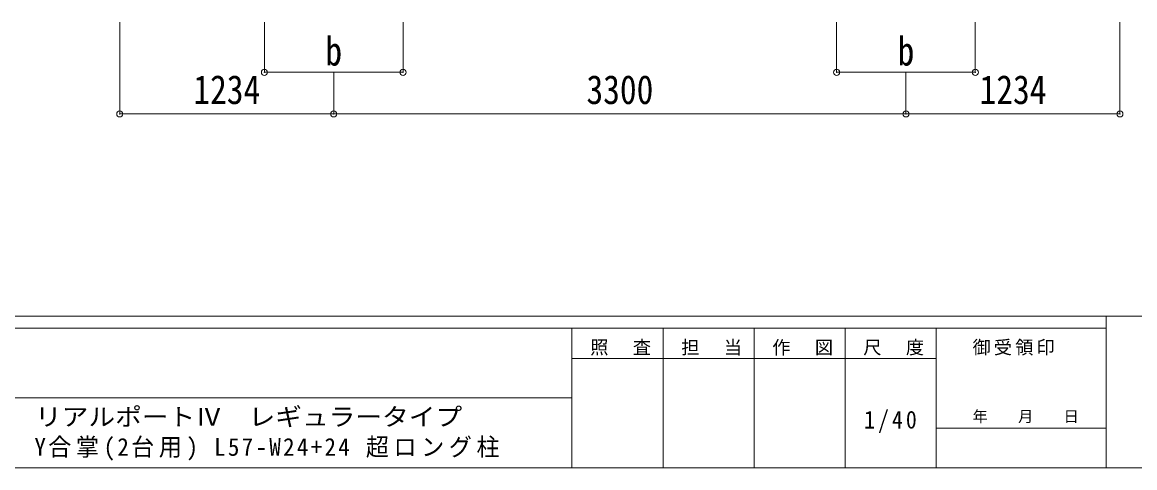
# Model space of a CAD drawing. Units: millimetres at full size. Extents: x -9783 to 33612, y -6828 to 11398.
# Drawn here: x 35 to 6451, y -6828 to -4258 of the extents above; entities that cross this region are included whole.
import ezdxf
from ezdxf.enums import TextEntityAlignment as Align

# ---------------------------------------------------------------- set-up
doc = ezdxf.new("R2010")
doc.units = ezdxf.units.MM
doc.header["$LTSCALE"] = 35
doc.header["$PDMODE"] = 32
doc.header["$PDSIZE"] = 35
for name, color, linetype, lineweight in [('0-8_PARTS2', 6, 'Continuous', 9), ('0-A_寸法', 6, 'Continuous', 9), ('F-0_240', 7, 'Continuous', 9)]:
    doc.layers.add(name, color=color, linetype=linetype, lineweight=lineweight)
doc.styles.add('ＭＳ ゴシック', font='')
doc.styles.get('ＭＳ ゴシック').set_extended_font_data('MS Gothic')

msp = doc.modelspace()

# ---------------------------------------------------------------- linework, layer by layer
at = {"layer": '0-8_PARTS2'}
for p, q in [((597.74, -4786.69), (597.74, -4257.74)), ((1431.74, -4546.71), (1431.74, -4257.74)), ((2231.74, -4546.71), (2231.74, -4257.74)), ((4731.74, -4546.71), (4731.74, -4257.74)), ((5531.74, -4546.71), (5531.74, -4257.74)), ((6365.74, -4786.69), (6365.74, -4257.74)), ((1431.74, -4546.71), (2231.74, -4546.71)), ((1831.74, -4786.69), (1831.74, -4546.71)), ((4731.74, -4546.71), (5531.74, -4546.71)), ((5131.74, -4786.69), (5131.74, -4546.71))]:
    msp.add_line(p, q, dxfattribs=at)
for p in [(1431.74, -4546.71), (2231.74, -4546.71), (4731.74, -4546.71), (5531.74, -4546.71), (597.74, -4786.69), (1831.74, -4786.69), (5131.74, -4786.69), (6365.74, -4786.69)]:
    msp.add_point(p, dxfattribs=at)
at = {"layer": '0-A_寸法'}
for p, q in [((597.74, -4786.69), (1831.74, -4786.69)), ((1831.74, -4786.69), (5131.74, -4786.69)), ((5131.74, -4786.69), (6365.74, -4786.69))]:
    msp.add_line(p, q, dxfattribs=at)
at = {"layer": 'F-0_240', "color": 5}
for p, q in [((-9783.03, -5953.1), (9396.97, -5953.1)), ((6285.75, -5953.1), (6285.75, -6828.1)), ((-9783.03, -6023.1), (6285.75, -6023.1)), ((3205.75, -6023.1), (3205.75, -6828.1)), ((3730.75, -6023.1), (3730.75, -6828.1)), ((4255.75, -6023.1), (4255.75, -6828.1)), ((4780.75, -6023.1), (4780.75, -6828.1)), ((5305.75, -6023.1), (5305.75, -6828.1)), ((3205.75, -6198.1), (5305.75, -6198.1)), ((-3969.25, -6425.6), (3205.75, -6425.6)), ((5305.75, -6600.6), (6285.75, -6600.6)), ((-9783.03, -6828.1), (9396.97, -6828.1))]:
    msp.add_line(p, q, dxfattribs=at)

# ---------------------------------------------------------------- texts
at = {"layer": '0-8_PARTS2', "color": 7, "style": 'ＭＳ ゴシック', "width": 0.85}
for s, p in [('b', (1783.62, -4557.21)), ('b', (5083.62, -4557.21)), ('1234', (1022.24, -4779.69)), ('3300', (3289.24, -4779.69)), ('1234', (5556.24, -4779.69))]:
    msp.add_text(s, height=166.8, dxfattribs=at).set_placement(p, align=Align.BOTTOM_LEFT)
at = {"layer": 'F-0_240', "style": 'ＭＳ ゴシック', "width": 1.1}
msp.add_text('リアルポートⅣ\u3000レギュラータイプ', height=102.6, dxfattribs=at).set_placement((109.35, -6616.22), align=Align.BOTTOM_LEFT)
at = {"layer": 'F-0_240', "style": 'ＭＳ ゴシック'}
msp.add_text('年\u3000\u3000月\u3000\u3000日', height=64.15, dxfattribs=at).set_placement((5515.76, -6583.1), align=Align.BOTTOM_LEFT)
at = {"layer": 'F-0_240', "attachment_point": 7, "style": 'ＭＳ ゴシック'}
for s, insert, char_height in [('\\T1.17;照\u3000査', (3310.76, -6180.6), 76.98), ('\\T1.17;担\u3000当', (3835.76, -6180.6), 76.98), ('\\T1.17;作\u3000図', (4360.75, -6180.6), 76.98), ('\\T1.17;尺\u3000度', (4885.76, -6180.6), 76.98), ('\\T1.17;御受領印', (5515.75, -6180.6), 76.98), ('\\T1.28;\\W0.9;1/40', (4890.13, -6626.85), 102.6), ('\\T1.2;\\W0.95;Y合掌(2台用)\\~L57-W24+24\\~超ロング柱', (105.77, -6786.55), 102.6)]:
    msp.add_mtext(s, dxfattribs=dict(at, insert=insert, char_height=char_height))

doc.saveas('drawing.dxf')
